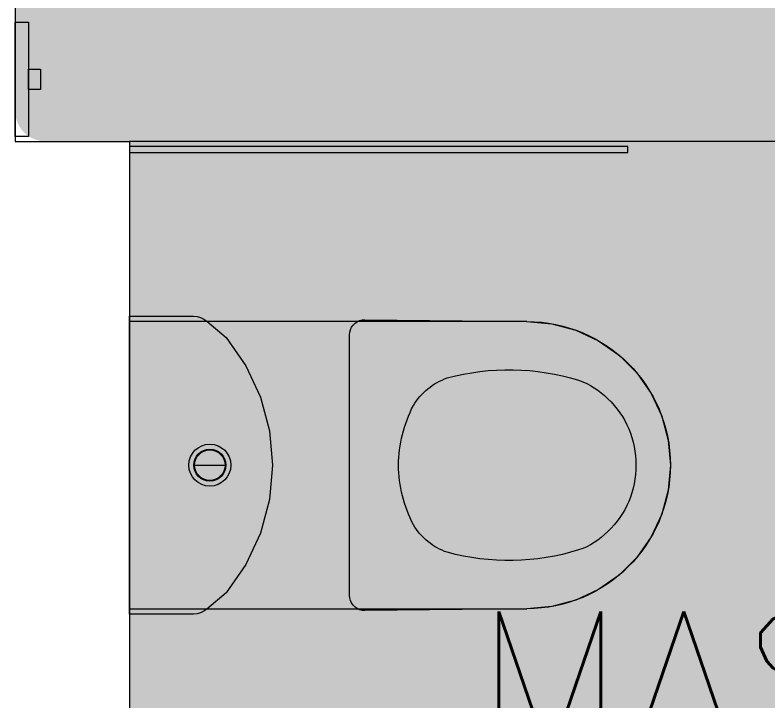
# Model space of a CAD drawing. Header units: metres. Extents: x 113 to 2416, y -346 to 476.
# Drawn here: x 221.862 to 222.848, y -165.411 to -164.512 of the extents above; entities that cross this region are included whole.
import ezdxf

# ---------------------------------------------------------------- set-up
doc = ezdxf.new("R2010")
doc.units = ezdxf.units.M
doc.linetypes.add('0', pattern=[0])
doc.layers.get('0').update_dxf_attribs({"color": 250, "linetype": '0', "lineweight": 20})
for name, color, linetype, lineweight in [('A-WALL', 250, 'Continuous', 20), ('baños', 140, 'Continuous', 0), ('SE-3', 253, 'Continuous', 5), ('textos', 7, 'Continuous', 0)]:
    doc.layers.add(name, color=color, linetype=linetype, lineweight=lineweight)
doc.styles.get("Standard").update_dxf_attribs({"font": 'arial.ttf', "height": 0.1875})

# ---------------------------------------------------------------- blocks, each defined once
blk = doc.blocks.new('Caroma_ToiletSuites')
at = {"layer": 'baños'}
for p, q in [((-32.65, 705.14), (-64.3, 696.66)), ((0, 708), (-32.65, 705.14)), ((32.65, 705.14), (0, 708)), ((64.3, 696.66), (32.65, 705.14)), ((-64.3, 696.66), (-94, 682.81)), ((94, 682.81), (64.3, 696.66)), ((-94, 682.81), (-120.84, 664.02)), ((120.84, 664.02), (94, 682.81)), ((-120.84, 664.02), (-144.02, 640.84)), ((144.02, 640.84), (120.84, 664.02)), ((-144.02, 640.84), (-162.81, 614)), ((162.81, 614), (144.02, 640.84)), ((-162.81, 614), (-176.66, 584.3)), ((176.66, 584.3), (162.81, 614)), ((-176.66, 584.3), (-185.14, 552.65)), ((185.14, 552.65), (176.66, 584.3)), ((-185.14, 552.65), (-188, 520)), ((188, 520), (185.14, 552.65)), ((-188, 520), (-190.5, 308)), ((-188, 0), (-188, 520)), ((188, 520), (188, 0)), ((190.5, 308), (188, 520)), ((-190.5, 308), (-190.2, 304.53)), ((190.2, 304.53), (190.5, 308)), ((-190.2, 304.53), (-189.29, 301.16)), ((-189.29, 301.16), (-187.82, 298)), ((-187.82, 298), (-185.82, 295.14)), ((185.82, 295.14), (187.82, 298)), ((187.82, 298), (189.29, 301.16)), ((189.29, 301.16), (190.2, 304.53)), ((-185.82, 295.14), (-183.36, 292.68)), ((-183.36, 292.68), (-180.5, 290.68)), ((-180.5, 290.68), (-177.34, 289.21)), ((-177.34, 289.21), (-173.97, 288.3)), ((-173.97, 288.3), (-170.5, 288)), ((-170.5, 288), (170.5, 288)), ((170.5, 288), (173.97, 288.3)), ((173.97, 288.3), (177.34, 289.21)), ((177.34, 289.21), (180.5, 290.68)), ((180.5, 290.68), (183.36, 292.68)), ((183.36, 292.68), (185.82, 295.14)), ((-45.15, 183.05), (-88.93, 171.32)), ((0, 187), (-45.15, 183.05)), ((45.15, 183.05), (0, 187)), ((88.93, 171.32), (45.15, 183.05)), ((-88.93, 171.32), (-130, 152.17)), ((130, 152.17), (88.93, 171.32)), ((-130, 152.17), (-167.12, 126.17)), ((167.12, 126.17), (130, 152.17)), ((-167.12, 126.17), (-188.68, 100.86)), ((0, 85), (0, 125)), ((188.68, 100.86), (167.12, 126.17)), ((-188.68, 100.86), (-191.38, 97)), ((191.38, 97), (188.68, 100.86)), ((-193.37, 92.73), (-194.59, 88.19)), ((-191.38, 97), (-193.37, 92.73)), ((193.37, 92.73), (191.38, 97)), ((194.59, 88.19), (193.37, 92.73)), ((-194.59, 88.19), (-195, 83.5)), ((-195, 83.5), (-195, 0)), ((195, 83.5), (194.59, 88.19)), ((195, 0), (195, 83.5)), ((-195, 0), (195, 0)), ((188, 0), (-188, 0))]:
    blk.add_line(p, q, dxfattribs=at)
for centre, radius, start, end in [((0, 520), 188, 0, 180), ((-2.7, 547.4), 115.24, 88.65652, 137.04039), ((2.7, 547.4), 115.24, 42.9609, 91.34146), ((-18.8, 556.1), 97.64, 134.33725, 160.9897), ((18.8, 556.1), 97.64, 19.00998, 45.66427), ((183, 496.7), 307.93, 162.77131, 195.21432), ((-183, 496.7), 307.93, 344.7852, 17.22859), ((-36.1, 442.4), 82.42, 198.76304, 239.35819), ((36.1, 442.4), 82.42, 300.64117, 341.23514), ((2.9, 529.9), 177.92, 242.91598, 269.06591), ((-2.9, 529.9), 177.92, 270.93391, 297.08355), ((0, 105), 27.5, 0, 180), ((0, 105), 21, 0, 180), ((0, 105), 20, 0, 180), ((0, 105), 27.5, 180, 0), ((0, 105), 21, 180, 0), ((0, 105), 20, 180, 0)]:
    blk.add_arc(centre, radius, start, end, dxfattribs=at)
blk = doc.blocks.new('PL BASE 2N NASAS 09')
at = {"layer": 'A-WALL'}
for p, q in [((171.89755, -21.60171), (171.89755, -22.66081)), ((171.89755, -22.66081), (172.04755, -22.66081)), ((172.04755, -22.66081), (172.04755, -25.17173))]:
    blk.add_line(p, q, dxfattribs=at)
at = {"layer": 'baños'}
blk.add_line((173.94755, -22.66081), (172.04755, -22.66081), dxfattribs=at)
for points in [[(171.89755, -22.50467), (171.9149, -22.50467), (171.9149, -22.65467), (171.89755, -22.65467)], [(171.9149, -22.56628), (171.9307, -22.56628), (171.9307, -22.59306), (171.9149, -22.59306)], [(172.04755, -22.67536), (172.69968, -22.67536), (172.69968, -22.66761), (172.04755, -22.66761)]]:
    blk.add_lwpolyline(points, close=True, dxfattribs=at)
at = {"layer": 'baños', "xscale": -0.000999999934791, "yscale": 0.000999999934791, "rotation": 270}
blk.add_blockref('Caroma_ToiletSuites', (172.04755, -23.08486), dxfattribs=at)
at = {"layer": 'baños', "linetype": 'Continuous', "flags": 8}
for tag, p in [('MODELNUMBER', (167.1329, -5.63062, 0)), ('TRADENAME', (167.1329, -5.63066, 0)), ('PRODUCT', (167.1329, -5.6307, 0)), ('MATERIAL', (167.1329, -5.63074, 0)), ('MODELNUMBER', (168.30765, -5.63062, 0)), ('TRADENAME', (168.30765, -5.63066, 0)), ('PRODUCT', (168.30765, -5.6307, 0)), ('MATERIAL', (168.30765, -5.63074, 0))]:
    blk.add_attdef(tag, p, '', height=0.0000254, rotation=180.00008, dxfattribs=at)
at = {"layer": 'baños', "linetype": 'Continuous'}
for tag, p, rotation in [('MODELNUMBER', (169.24282, -19.70647), 180.00008), ('TRADENAME', (169.24278, -19.70642), 180.00008), ('MATERIAL', (169.24301, -19.70634), 180.00008), ('PRODUCT', (169.243, -19.70638), 180.00008), ('MODELNUMBER', (169.95239, -19.70647), 179.99992), ('TRADENAME', (169.95239, -19.70642), 179.99992), ('MATERIAL', (169.95239, -19.70634), 179.99992), ('PRODUCT', (169.95239, -19.70638), 179.99992)]:
    blk.add_attdef(tag, p, '', height=0.0000254, rotation=rotation, dxfattribs=at)
at = {"layer": 'textos', "insert": (172.49744, -24.12175), "char_height": 0.195, "width": 1.8549735, "attachment_point": 7}
blk.add_mtext('{\\Fromans|c0;MASTER BATHROOM\\P2}', dxfattribs=at)
blk = doc.blocks.new('PL MUEBLES 2N NASAS 09')
blk.add_blockref('PL BASE 2N NASAS 09', (49.91428, 62.71701))

msp = doc.modelspace()

# ---------------------------------------------------------------- hatches: boundary and pattern name
at = {"layer": 'SE-3', "true_color": 0xffc78f, "transparency": 33554483}
h = msp.add_hatch(color=31, dxfattribs=at)
h.dxf.hatch_style = 1
edge = h.paths.add_edge_path()
edge.add_arc((221.90045, -163.61735), 0.03865, 87.96082, 182.03918)
edge.add_line((221.86182, -163.61872), (221.86182, -164.63782))
edge.add_arc((221.90182, -164.63782), 0.04, 180, 270)
edge.add_line((221.90182, -164.67782), (222.01182, -164.67782))
edge.add_line((222.01182, -164.67782), (222.01182, -167.02874))
edge.add_line((222.01182, -167.02874), (223.91182, -167.02874))
edge.add_line((223.91182, -167.02874), (223.91182, -166.89374))
edge.add_arc((223.95182, -166.89374), 0.04, 90, 180, ccw=False)
edge.add_line((223.95182, -166.85374), (224.07182, -166.85374))
edge.add_arc((224.07182, -166.89374), 0.04, 4.68242, 90, ccw=False)
edge.add_line((224.11169, -166.89048), (224.11182, -165.91374))
edge.add_arc((224.07182, -165.91374), 0.04, -90, 0, ccw=False)
edge.add_line((224.07182, -165.95374), (223.95182, -165.95374))
edge.add_arc((223.95182, -165.91374), 0.04, 180, 270, ccw=False)
edge.add_line((223.91182, -165.91374), (223.91182, -163.61872))
edge.add_arc((223.87265, -163.61789), 0.03918, 358.79023, 451.20977)
edge.add_line((223.87182, -163.57872), (221.90182, -163.57872))

# ---------------------------------------------------------------- block references
msp.add_blockref('PL MUEBLES 2N NASAS 09', (0.05, -204.73402))

doc.saveas('drawing.dxf')
